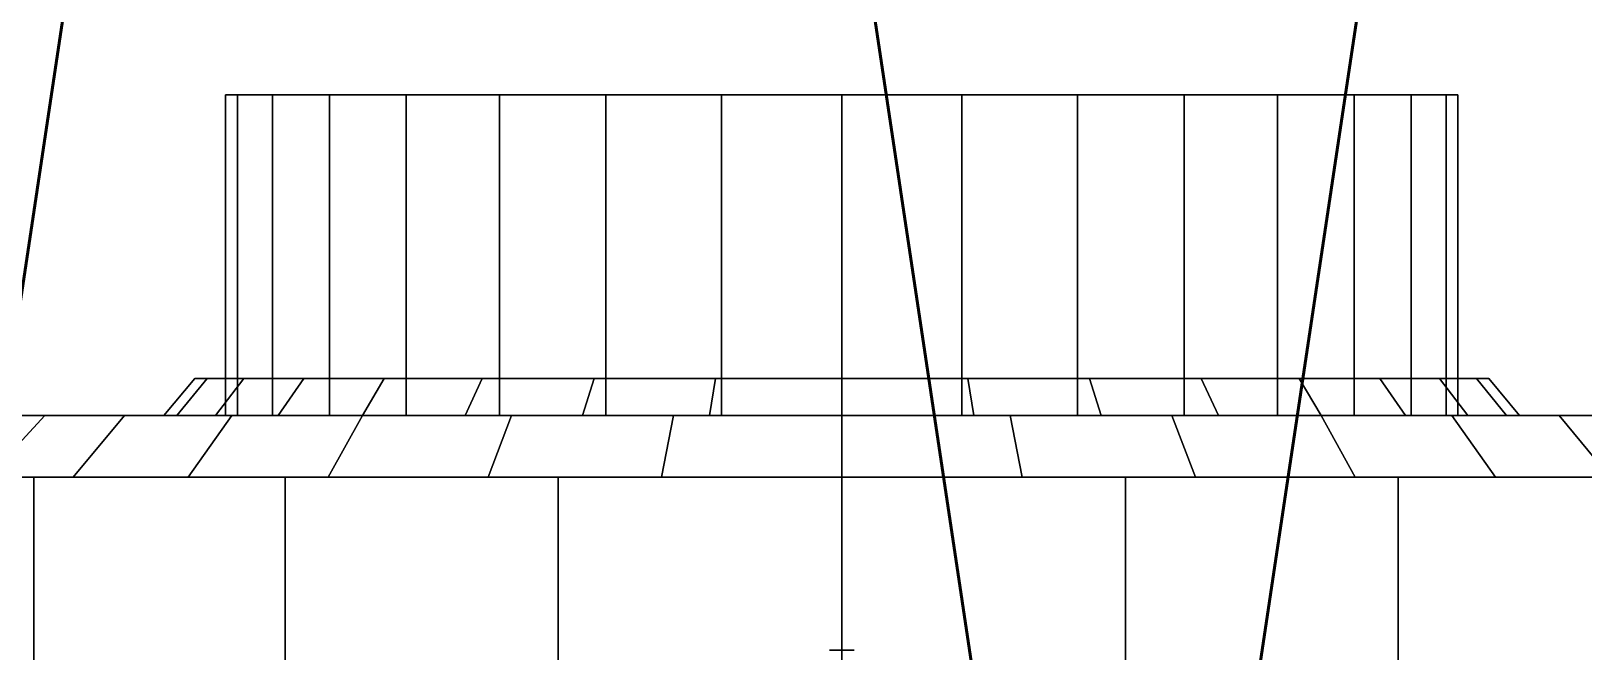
# Model space of a CAD drawing. Header units: millimetres. Extents: x -92759 to 184353, y -15225 to 86714.
# Drawn here: x -62627.3 to -62501.4, y 78097.3 to 78147.5 of the extents above; entities that cross this region are included whole.
import ezdxf

# ---------------------------------------------------------------- set-up
doc = ezdxf.new("R2010")
doc.units = ezdxf.units.MM
for name, color, linetype in [('E-legend', 1, 'Continuous'), ('E-LIGHT----E', 1, 'Continuous'), ('M-ACMV_FCU', 5, 'Continuous')]:
    doc.layers.add(name, color=color, linetype=linetype)
doc.layers.add('M-ACMV_FAF', color=86, linetype='Continuous', lineweight=9)
doc.styles.add('Simplex', font='simplex_.ttf', dxfattribs={"width": 0.7, "height": 450})

# ---------------------------------------------------------------- blocks, each defined once
blk = doc.blocks.new('L3WP')
at = {"layer": 'E-legend', "lineweight": 18, "style": 'Simplex', "width": 0.7}
blk.add_text('WP', height=350, dxfattribs=at).set_placement((271.5, 126.94))
blk = doc.blocks.new('EL_B8_L1_R4')
at = {"layer": 'E-LIGHT----E'}
blk.add_blockref('L3WP', (-9263.32, 4791.66), dxfattribs=at)
blk = doc.blocks.new('A$C6a557381')
at = {"layer": 'M-ACMV_FAF', "linetype": 'ByBlock', "lineweight": 5, "invisible_edges": 14}
for points in [[(-44, 216.033009, -9.033009), (-44, 225.360221, 2.332233), (-44, 261.113414, -21.557287), (-44, 246.4386, -39.4386)], [(-44, 225.360221, 85.667767), (-44, 216.033009, 97.033009), (-44, 246.4386, 127.4386), (-44, 261.113414, 109.557287)], [(-44, 204.667767, -18.360221), (-44, 216.033009, -9.033009), (-44, 246.4386, -39.4386), (-44, 228.557287, -54.113414)], [(-44, 216.033009, 97.033009), (-44, 204.667767, 106.360221), (-44, 228.557287, 142.113414), (-44, 246.4386, 127.4386)], [(-49, 212.039264, 34.245484), (-49, 213, 44), (-49, 233, 44), (-49, 231.65497, 30.343677)], [(-49, 213, 44), (-49, 212.039264, 53.754516), (-49, 231.65497, 57.656323), (-49, 233, 44)], [(-49, 209.193977, 24.865828), (-49, 212.039264, 34.245484), (-49, 231.65497, 30.343677), (-49, 227.671567, 17.21216)], [(-49, 212.039264, 53.754516), (-49, 209.193977, 63.134172), (-49, 227.671567, 70.78784), (-49, 231.65497, 57.656323)], [(-44, 191.701257, -25.290965), (-44, 204.667767, -18.360221), (-44, 228.557287, -54.113414), (-44, 208.156645, -65.017785)], [(-44, 204.667767, 106.360221), (-44, 191.701257, 113.290965), (-44, 208.156645, 153.017785), (-44, 228.557287, 142.113414)], [(-49, 204.573481, 16.221488), (-49, 209.193977, 24.865828), (-49, 227.671567, 17.21216), (-49, 221.202873, 5.110084)], [(-49, 209.193977, 63.134172), (-49, 204.573481, 71.778512), (-49, 221.202873, 82.889916), (-49, 227.671567, 70.78784)], [(-49, 198.355339, 8.644661), (-49, 204.573481, 16.221488), (-49, 221.202873, 5.110084), (-49, 212.497475, -5.497475)], [(-49, 204.573481, 71.778512), (-49, 198.355339, 79.355339), (-49, 212.497475, 93.497475), (-49, 221.202873, 82.889916)], [(-52, 212.039264, 34.245484), (-52, 213, 44), (-52, 215.5, 44), (-52, 214.491227, 33.757758)], [(-52, 213, 44), (-52, 212.039264, 53.754516), (-52, 214.491227, 54.242242), (-52, 215.5, 44)], [(-52, 209.193977, 24.865828), (-52, 212.039264, 34.245484), (-52, 214.491227, 33.757758), (-52, 211.503675, 23.90912)], [(-52, 212.039264, 53.754516), (-52, 209.193977, 63.134172), (-52, 211.503675, 64.09088), (-52, 214.491227, 54.242242)], [(-75, 202.231411, 36.196387), (-75, 203, 44), (-75, 213, 44), (-75, 212.039264, 34.245484)], [(-75, 203, 44), (-75, 202.231411, 51.803613), (-75, 212.039264, 53.754516), (-75, 213, 44)], [(-75, 199.955181, 28.692663), (-75, 202.231411, 36.196387), (-75, 212.039264, 34.245484), (-75, 209.193977, 24.865828)], [(-75, 202.231411, 51.803613), (-75, 199.955181, 59.307337), (-75, 209.193977, 63.134172), (-75, 212.039264, 53.754516)], [(-49, 190.778512, 2.426519), (-49, 198.355339, 8.644661), (-49, 212.497475, -5.497475), (-49, 201.889916, -14.202873)], [(-49, 198.355339, 79.355339), (-49, 190.778512, 85.573481), (-49, 201.889916, 102.202873), (-49, 212.497475, 93.497475)], [(-52, 204.573481, 16.221488), (-52, 209.193977, 24.865828), (-52, 211.503675, 23.90912), (-52, 206.652155, 14.832563)], [(-52, 209.193977, 63.134172), (-52, 204.573481, 71.778512), (-52, 206.652155, 73.167437), (-52, 211.503675, 64.09088)], [(-75, 196.258784, 21.777191), (-75, 199.955181, 28.692663), (-75, 209.193977, 24.865828), (-75, 204.573481, 16.221488)], [(-75, 199.955181, 59.307337), (-75, 196.258784, 66.222809), (-75, 204.573481, 71.778512), (-75, 209.193977, 63.134172)], [(-44, 177.631774, -29.558896), (-44, 191.701257, -25.290965), (-44, 208.156645, -65.017785), (-44, 186.020658, -71.732663)], [(-44, 191.701257, 113.290965), (-44, 177.631774, 117.558896), (-44, 186.020658, 159.732663), (-44, 208.156645, 153.017785)], [(-52, 198.355339, 8.644661), (-52, 204.573481, 16.221488), (-52, 206.652155, 14.832563), (-52, 200.123106, 6.876894)], [(-52, 204.573481, 71.778512), (-52, 198.355339, 79.355339), (-52, 200.123106, 81.123106), (-52, 206.652155, 73.167437)], [(-75, 191.284271, 15.715729), (-75, 196.258784, 21.777191), (-75, 204.573481, 16.221488), (-75, 198.355339, 8.644661)], [(-75, 196.258784, 66.222809), (-75, 191.284271, 72.284271), (-75, 198.355339, 79.355339), (-75, 204.573481, 71.778512)], [(-49, 182.134172, -2.193977), (-49, 190.778512, 2.426519), (-49, 201.889916, -14.202873), (-49, 189.78784, -20.671567)], [(-49, 190.778512, 85.573481), (-49, 182.134172, 90.193977), (-49, 189.78784, 108.671567), (-49, 201.889916, 102.202873)], [(-52, 190.778512, 2.426519), (-52, 198.355339, 8.644661), (-52, 200.123106, 6.876894), (-52, 192.167437, 0.347845)], [(-52, 198.355339, 79.355339), (-52, 190.778512, 85.573481), (-52, 192.167437, 87.652155), (-52, 200.123106, 81.123106)], [(-75, 185.222809, 10.741216), (-75, 191.284271, 15.715729), (-75, 198.355339, 8.644661), (-75, 190.778512, 2.426519)], [(-75, 191.284271, 72.284271), (-75, 185.222809, 77.258784), (-75, 190.778512, 85.573481), (-75, 198.355339, 79.355339)], [(-52, 182.134172, -2.193977), (-52, 190.778512, 2.426519), (-52, 192.167437, 0.347845), (-52, 183.09088, -4.503675)], [(-52, 190.778512, 85.573481), (-52, 182.134172, 90.193977), (-52, 183.09088, 92.503675), (-52, 192.167437, 87.652155)], [(-75, 178.307337, 7.044819), (-75, 185.222809, 10.741216), (-75, 190.778512, 2.426519), (-75, 182.134172, -2.193977)], [(-75, 185.222809, 77.258784), (-75, 178.307337, 80.955181), (-75, 182.134172, 90.193977), (-75, 190.778512, 85.573481)], [(-49, 172.754516, -5.039264), (-49, 182.134172, -2.193977), (-49, 189.78784, -20.671567), (-49, 176.656323, -24.65497)], [(-49, 182.134172, 90.193977), (-49, 172.754516, 93.039264), (-49, 176.656323, 112.65497), (-49, 189.78784, 108.671567)], [(-44, 163, -31), (-44, 177.631774, -29.558896), (-44, 186.020658, -71.732663), (-44, 163, -74)], [(-44, 177.631774, 117.558896), (-44, 163, 119), (-44, 163, 162), (-44, 186.020658, 159.732663)], [(-52, 172.754516, -5.039264), (-52, 182.134172, -2.193977), (-52, 183.09088, -4.503675), (-52, 173.242242, -7.491227)], [(-52, 182.134172, 90.193977), (-52, 172.754516, 93.039264), (-52, 173.242242, 95.491227), (-52, 183.09088, 92.503675)], [(-75, 170.803613, 4.768589), (-75, 178.307337, 7.044819), (-75, 182.134172, -2.193977), (-75, 172.754516, -5.039264)], [(-75, 178.307337, 80.955181), (-75, 170.803613, 83.231411), (-75, 172.754516, 93.039264), (-75, 182.134172, 90.193977)], [(-49, 163, -6), (-49, 172.754516, -5.039264), (-49, 176.656323, -24.65497), (-49, 163, -26)], [(-49, 172.754516, 93.039264), (-49, 163, 94), (-49, 163, 114), (-49, 176.656323, 112.65497)], [(-75, 163, 4), (-75, 170.803613, 4.768589), (-75, 172.754516, -5.039264), (-75, 163, -6)], [(-75, 170.803613, 83.231411), (-75, 163, 84), (-75, 163, 94), (-75, 172.754516, 93.039264)], [(-52, 163, -6), (-52, 172.754516, -5.039264), (-52, 173.242242, -7.491227), (-52, 163, -8.5)], [(-52, 172.754516, 93.039264), (-52, 163, 94), (-52, 163, 96.5), (-52, 173.242242, 95.491227)], [(-29.949999, 163.980785, 43.80491), (-29.949999, 164, 44), (-29.949999, 163, 44)], [(-29.949999, 164, 44), (-29.949999, 163.980785, 44.19509), (-29.949999, 163, 44)], [(-29.949999, 163.92388, 43.617317), (-29.949999, 163.980785, 43.80491), (-29.949999, 163, 44)], [(-29.949999, 163.980785, 44.19509), (-29.949999, 163.92388, 44.382683), (-29.949999, 163, 44)], [(-29.949999, 163.83147, 43.44443), (-29.949999, 163.92388, 43.617317), (-29.949999, 163, 44)], [(-29.949999, 163.92388, 44.382683), (-29.949999, 163.83147, 44.55557), (-29.949999, 163, 44)], [(-29.949999, 163.707107, 43.292893), (-29.949999, 163.83147, 43.44443), (-29.949999, 163, 44)], [(-29.949999, 163.83147, 44.55557), (-29.949999, 163.707107, 44.707107), (-29.949999, 163, 44)], [(-29.949999, 163.55557, 43.16853), (-29.949999, 163.707107, 43.292893), (-29.949999, 163, 44)], [(-29.949999, 163.707107, 44.707107), (-29.949999, 163.55557, 44.83147), (-29.949999, 163, 44)], [(-75, 163, 84), (-75, 155.196387, 83.231411), (-75, 153.245484, 93.039264), (-75, 163, 94)], [(-75, 155.196387, 4.768589), (-75, 163, 4), (-75, 163, -6), (-75, 153.245484, -5.039264)], [(-52, 163, 94), (-52, 153.245484, 93.039264), (-52, 152.757758, 95.491227), (-52, 163, 96.5)], [(-52, 153.245484, -5.039264), (-52, 163, -6), (-52, 163, -8.5), (-52, 152.757758, -7.491227)], [(-49, 163, 94), (-49, 153.245484, 93.039264), (-49, 149.343677, 112.65497), (-49, 163, 114)], [(-49, 153.245484, -5.039264), (-49, 163, -6), (-49, 163, -26), (-49, 149.343677, -24.65497)], [(-44, 163, 119), (-44, 148.368226, 117.558896), (-44, 139.979342, 159.732663), (-44, 163, 162)], [(-44, 148.368226, -29.558896), (-44, 163, -31), (-44, 163, -74), (-44, 139.979342, -71.732663)], [(-29.949999, 163.382683, 43.07612), (-29.949999, 163.55557, 43.16853), (-29.949999, 163, 44)], [(-29.949999, 163.55557, 44.83147), (-29.949999, 163.382683, 44.92388), (-29.949999, 163, 44)], [(-29.949999, 163.19509, 43.019215), (-29.949999, 163.382683, 43.07612), (-29.949999, 163, 44)], [(-29.949999, 163.382683, 44.92388), (-29.949999, 163.19509, 44.980785), (-29.949999, 163, 44)], [(-29.949999, 163, 43), (-29.949999, 163.19509, 43.019215), (-29.949999, 163, 44)], [(-29.949999, 163.19509, 44.980785), (-29.949999, 163, 45), (-29.949999, 163, 44)], [(-29.949999, 163, 45), (-29.949999, 162.80491, 44.980785), (-29.949999, 163, 44)], [(-29.949999, 162.80491, 44.980785), (-29.949999, 162.617317, 44.92388), (-29.949999, 163, 44)], [(-29.949999, 162.617317, 44.92388), (-29.949999, 162.44443, 44.83147), (-29.949999, 163, 44)], [(-29.949999, 162.44443, 44.83147), (-29.949999, 162.292893, 44.707107), (-29.949999, 163, 44)], [(-29.949999, 162.292893, 44.707107), (-29.949999, 162.16853, 44.55557), (-29.949999, 163, 44)], [(-29.949999, 162.16853, 44.55557), (-29.949999, 162.07612, 44.382683), (-29.949999, 163, 44)], [(-29.949999, 162.07612, 44.382683), (-29.949999, 162.019215, 44.19509), (-29.949999, 163, 44)], [(-29.949999, 162.019215, 44.19509), (-29.949999, 162, 44), (-29.949999, 163, 44)], [(-29.949999, 162, 44), (-29.949999, 162.019215, 43.80491), (-29.949999, 163, 44)], [(-29.949999, 162.019215, 43.80491), (-29.949999, 162.07612, 43.617317), (-29.949999, 163, 44)], [(-29.949999, 162.07612, 43.617317), (-29.949999, 162.16853, 43.44443), (-29.949999, 163, 44)], [(-29.949999, 162.16853, 43.44443), (-29.949999, 162.292893, 43.292893), (-29.949999, 163, 44)], [(-29.949999, 162.292893, 43.292893), (-29.949999, 162.44443, 43.16853), (-29.949999, 163, 44)], [(-29.949999, 162.44443, 43.16853), (-29.949999, 162.617317, 43.07612), (-29.949999, 163, 44)], [(-29.949999, 162.617317, 43.07612), (-29.949999, 162.80491, 43.019215), (-29.949999, 163, 44)], [(-29.949999, 162.80491, 43.019215), (-29.949999, 163, 43), (-29.949999, 163, 44)], [(-75, 155.196387, 83.231411), (-75, 147.692663, 80.955181), (-75, 143.865828, 90.193977), (-75, 153.245484, 93.039264)], [(-75, 147.692663, 7.044819), (-75, 155.196387, 4.768589), (-75, 153.245484, -5.039264), (-75, 143.865828, -2.193977)], [(-52, 153.245484, 93.039264), (-52, 143.865828, 90.193977), (-52, 142.90912, 92.503675), (-52, 152.757758, 95.491227)], [(-52, 143.865828, -2.193977), (-52, 153.245484, -5.039264), (-52, 152.757758, -7.491227), (-52, 142.90912, -4.503675)], [(-49, 153.245484, 93.039264), (-49, 143.865828, 90.193977), (-49, 136.21216, 108.671567), (-49, 149.343677, 112.65497)], [(-49, 143.865828, -2.193977), (-49, 153.245484, -5.039264), (-49, 149.343677, -24.65497), (-49, 136.21216, -20.671567)], [(-75, 147.692663, 80.955181), (-75, 140.777191, 77.258784), (-75, 135.221488, 85.573481), (-75, 143.865828, 90.193977)], [(-75, 140.777191, 10.741216), (-75, 147.692663, 7.044819), (-75, 143.865828, -2.193977), (-75, 135.221488, 2.426519)], [(-44, 148.368226, 117.558896), (-44, 134.298743, 113.290965), (-44, 117.843355, 153.017785), (-44, 139.979342, 159.732663)], [(-44, 134.298743, -25.290965), (-44, 148.368226, -29.558896), (-44, 139.979342, -71.732663), (-44, 117.843355, -65.017785)], [(-52, 143.865828, 90.193977), (-52, 135.221488, 85.573481), (-52, 133.832563, 87.652155), (-52, 142.90912, 92.503675)], [(-52, 135.221488, 2.426519), (-52, 143.865828, -2.193977), (-52, 142.90912, -4.503675), (-52, 133.832563, 0.347845)], [(-49, 143.865828, 90.193977), (-49, 135.221488, 85.573481), (-49, 124.110084, 102.202873), (-49, 136.21216, 108.671567)], [(-49, 135.221488, 2.426519), (-49, 143.865828, -2.193977), (-49, 136.21216, -20.671567), (-49, 124.110084, -14.202873)], [(-75, 140.777191, 77.258784), (-75, 134.715729, 72.284271), (-75, 127.644661, 79.355339), (-75, 135.221488, 85.573481)], [(-75, 134.715729, 15.715729), (-75, 140.777191, 10.741216), (-75, 135.221488, 2.426519), (-75, 127.644661, 8.644661)], [(-52, 135.221488, 85.573481), (-52, 127.644661, 79.355339), (-52, 125.876894, 81.123106), (-52, 133.832563, 87.652155)], [(-52, 127.644661, 8.644661), (-52, 135.221488, 2.426519), (-52, 133.832563, 0.347845), (-52, 125.876894, 6.876894)], [(-49, 135.221488, 85.573481), (-49, 127.644661, 79.355339), (-49, 113.502525, 93.497475), (-49, 124.110084, 102.202873)], [(-49, 127.644661, 8.644661), (-49, 135.221488, 2.426519), (-49, 124.110084, -14.202873), (-49, 113.502525, -5.497475)], [(-75, 134.715729, 72.284271), (-75, 129.741216, 66.222809), (-75, 121.426519, 71.778512), (-75, 127.644661, 79.355339)], [(-75, 129.741216, 21.777191), (-75, 134.715729, 15.715729), (-75, 127.644661, 8.644661), (-75, 121.426519, 16.221488)], [(-44, 134.298743, 113.290965), (-44, 121.332233, 106.360221), (-44, 97.442713, 142.113414), (-44, 117.843355, 153.017785)], [(-44, 121.332233, -18.360221), (-44, 134.298743, -25.290965), (-44, 117.843355, -65.017785), (-44, 97.442713, -54.113414)], [(-75, 129.741216, 66.222809), (-75, 126.044819, 59.307337), (-75, 116.806023, 63.134172), (-75, 121.426519, 71.778512)], [(-75, 126.044819, 28.692663), (-75, 129.741216, 21.777191), (-75, 121.426519, 16.221488), (-75, 116.806023, 24.865828)], [(-52, 127.644661, 79.355339), (-52, 121.426519, 71.778512), (-52, 119.347845, 73.167437), (-52, 125.876894, 81.123106)], [(-52, 121.426519, 16.221488), (-52, 127.644661, 8.644661), (-52, 125.876894, 6.876894), (-52, 119.347845, 14.832563)], [(-49, 127.644661, 79.355339), (-49, 121.426519, 71.778512), (-49, 104.797127, 82.889916), (-49, 113.502525, 93.497475)], [(-49, 121.426519, 16.221488), (-49, 127.644661, 8.644661), (-49, 113.502525, -5.497475), (-49, 104.797127, 5.110084)], [(-75, 126.044819, 59.307337), (-75, 123.768589, 51.803613), (-75, 113.960736, 53.754516), (-75, 116.806023, 63.134172)], [(-75, 123.768589, 36.196387), (-75, 126.044819, 28.692663), (-75, 116.806023, 24.865828), (-75, 113.960736, 34.245484)], [(-75, 123.768589, 51.803613), (-75, 123, 44), (-75, 113, 44), (-75, 113.960736, 53.754516)], [(-75, 123, 44), (-75, 123.768589, 36.196387), (-75, 113.960736, 34.245484), (-75, 113, 44)], [(-52, 121.426519, 71.778512), (-52, 116.806023, 63.134172), (-52, 114.496325, 64.09088), (-52, 119.347845, 73.167437)], [(-52, 116.806023, 24.865828), (-52, 121.426519, 16.221488), (-52, 119.347845, 14.832563), (-52, 114.496325, 23.90912)], [(-49, 121.426519, 71.778512), (-49, 116.806023, 63.134172), (-49, 98.328433, 70.78784), (-49, 104.797127, 82.889916)], [(-49, 116.806023, 24.865828), (-49, 121.426519, 16.221488), (-49, 104.797127, 5.110084), (-49, 98.328433, 17.21216)], [(-44, 121.332233, 106.360221), (-44, 109.966991, 97.033009), (-44, 79.5614, 127.4386), (-44, 97.442713, 142.113414)], [(-44, 109.966991, -9.033009), (-44, 121.332233, -18.360221), (-44, 97.442713, -54.113414), (-44, 79.5614, -39.4386)], [(-52, 116.806023, 63.134172), (-52, 113.960736, 53.754516), (-52, 111.508773, 54.242242), (-52, 114.496325, 64.09088)], [(-52, 113.960736, 34.245484), (-52, 116.806023, 24.865828), (-52, 114.496325, 23.90912), (-52, 111.508773, 33.757758)], [(-49, 116.806023, 63.134172), (-49, 113.960736, 53.754516), (-49, 94.34503, 57.656323), (-49, 98.328433, 70.78784)], [(-49, 113.960736, 34.245484), (-49, 116.806023, 24.865828), (-49, 98.328433, 17.21216), (-49, 94.34503, 30.343677)], [(-52, 113.960736, 53.754516), (-52, 113, 44), (-52, 110.5, 44), (-52, 111.508773, 54.242242)], [(-52, 113, 44), (-52, 113.960736, 34.245484), (-52, 111.508773, 33.757758), (-52, 110.5, 44)], [(-49, 113.960736, 53.754516), (-49, 113, 44), (-49, 93, 44), (-49, 94.34503, 57.656323)], [(-49, 113, 44), (-49, 113.960736, 34.245484), (-49, 94.34503, 30.343677), (-49, 93, 44)], [(-44, 109.966991, 97.033009), (-44, 100.639779, 85.667767), (-44, 64.886586, 109.557287), (-44, 79.5614, 127.4386)], [(-44, 100.639779, 2.332233), (-44, 109.966991, -9.033009), (-44, 79.5614, -39.4386), (-44, 64.886586, -21.557287)], [(-44, 100.639779, 85.667767), (-44, 93.709035, 72.701257), (-44, 53.982215, 89.156645), (-44, 64.886586, 109.557287)], [(-44, 93.709035, 15.298743), (-44, 100.639779, 2.332233), (-44, 64.886586, -21.557287), (-44, 53.982215, -1.156645)]]:
    blk.add_3dface(points, dxfattribs=at)
at = {"layer": 'M-ACMV_FAF', "linetype": 'ByBlock', "lineweight": 5}
mesh = blk.add_polymesh((2, 32), dxfattribs=dict(at, n_close=True))
for k, corner in enumerate([(-44, 163, 162), (-44, 139.979342, 159.732663), (-44, 117.843355, 153.017785), (-44, 97.442713, 142.113414), (-44, 79.5614, 127.4386), (-44, 64.886586, 109.557287), (-44, 53.982215, 89.156645), (-44, 47.267337, 67.020658), (-44, 45, 44), (-44, 47.267337, 20.979342), (-44, 53.982215, -1.156645), (-44, 64.886586, -21.557287), (-44, 79.5614, -39.4386), (-44, 97.442713, -54.113414), (-44, 117.843355, -65.017785), (-44, 139.979342, -71.732663), (-44, 163, -74), (-44, 186.020658, -71.732663), (-44, 208.156645, -65.017785), (-44, 228.557287, -54.113414), (-44, 246.4386, -39.4386), (-44, 261.113414, -21.557287), (-44, 272.017785, -1.156645), (-44, 278.732663, 20.979342), (-44, 281, 44), (-44, 278.732663, 67.020658), (-44, 272.017785, 89.156645), (-44, 261.113414, 109.557287), (-44, 246.4386, 127.4386), (-44, 228.557287, 142.113414), (-44, 208.156645, 153.017785), (-44, 186.020658, 159.732663), (31.5, 163, 162), (31.5, 139.979342, 159.732663), (31.5, 117.843355, 153.017785), (31.5, 97.442713, 142.113414), (31.5, 79.5614, 127.4386), (31.5, 64.886586, 109.557287), (31.5, 53.982215, 89.156645), (31.5, 47.267337, 67.020658), (31.5, 45, 44), (31.5, 47.267337, 20.979342), (31.5, 53.982215, -1.156645), (31.5, 64.886586, -21.557287), (31.5, 79.5614, -39.4386), (31.5, 97.442713, -54.113414), (31.5, 117.843355, -65.017785), (31.5, 139.979342, -71.732663), (31.5, 163, -74), (31.5, 186.020658, -71.732663), (31.5, 208.156645, -65.017785), (31.5, 228.557287, -54.113414), (31.5, 246.4386, -39.4386), (31.5, 261.113414, -21.557287), (31.5, 272.017785, -1.156645), (31.5, 278.732663, 20.979342), (31.5, 281, 44), (31.5, 278.732663, 67.020658), (31.5, 272.017785, 89.156645), (31.5, 261.113414, 109.557287), (31.5, 246.4386, 127.4386), (31.5, 228.557287, 142.113414), (31.5, 208.156645, 153.017785), (31.5, 186.020658, 159.732663)]):
    mesh.set_mesh_vertex(divmod(k, 32), corner)
mesh = blk.add_polymesh((2, 32), dxfattribs=dict(at, n_close=True))
for k, corner in enumerate([(-49, 163, 114), (-49, 149.343677, 112.65497), (-49, 136.21216, 108.671567), (-49, 124.110084, 102.202873), (-49, 113.502525, 93.497475), (-49, 104.797127, 82.889916), (-49, 98.328433, 70.78784), (-49, 94.34503, 57.656323), (-49, 93, 44), (-49, 94.34503, 30.343677), (-49, 98.328433, 17.21216), (-49, 104.797127, 5.110084), (-49, 113.502525, -5.497475), (-49, 124.110084, -14.202873), (-49, 136.21216, -20.671567), (-49, 149.343677, -24.65497), (-49, 163, -26), (-49, 176.656323, -24.65497), (-49, 189.78784, -20.671567), (-49, 201.889916, -14.202873), (-49, 212.497475, -5.497475), (-49, 221.202873, 5.110084), (-49, 227.671567, 17.21216), (-49, 231.65497, 30.343677), (-49, 233, 44), (-49, 231.65497, 57.656323), (-49, 227.671567, 70.78784), (-49, 221.202873, 82.889916), (-49, 212.497475, 93.497475), (-49, 201.889916, 102.202873), (-49, 189.78784, 108.671567), (-49, 176.656323, 112.65497), (-44, 163, 119), (-44, 148.368226, 117.558896), (-44, 134.298743, 113.290965), (-44, 121.332233, 106.360221), (-44, 109.966991, 97.033009), (-44, 100.639779, 85.667767), (-44, 93.709035, 72.701257), (-44, 89.441104, 58.631774), (-44, 88, 44), (-44, 89.441104, 29.368226), (-44, 93.709035, 15.298743), (-44, 100.639779, 2.332233), (-44, 109.966991, -9.033009), (-44, 121.332233, -18.360221), (-44, 134.298743, -25.290965), (-44, 148.368226, -29.558896), (-44, 163, -31), (-44, 177.631774, -29.558896), (-44, 191.701257, -25.290965), (-44, 204.667767, -18.360221), (-44, 216.033009, -9.033009), (-44, 225.360221, 2.332233), (-44, 232.290965, 15.298743), (-44, 236.558896, 29.368226), (-44, 238, 44), (-44, 236.558896, 58.631774), (-44, 232.290965, 72.701257), (-44, 225.360221, 85.667767), (-44, 216.033009, 97.033009), (-44, 204.667767, 106.360221), (-44, 191.701257, 113.290965), (-44, 177.631774, 117.558896)]):
    mesh.set_mesh_vertex(divmod(k, 32), corner)
mesh = blk.add_polymesh((2, 32), dxfattribs=dict(at, n_close=True))
for k, corner in enumerate([(-52, 163, 96.5), (-52, 152.757758, 95.491227), (-52, 142.90912, 92.503675), (-52, 133.832563, 87.652155), (-52, 125.876894, 81.123106), (-52, 119.347845, 73.167437), (-52, 114.496325, 64.09088), (-52, 111.508773, 54.242242), (-52, 110.5, 44), (-52, 111.508773, 33.757758), (-52, 114.496325, 23.90912), (-52, 119.347845, 14.832563), (-52, 125.876894, 6.876894), (-52, 133.832563, 0.347845), (-52, 142.90912, -4.503675), (-52, 152.757758, -7.491227), (-52, 163, -8.5), (-52, 173.242242, -7.491227), (-52, 183.09088, -4.503675), (-52, 192.167437, 0.347845), (-52, 200.123106, 6.876894), (-52, 206.652155, 14.832563), (-52, 211.503675, 23.90912), (-52, 214.491227, 33.757758), (-52, 215.5, 44), (-52, 214.491227, 54.242242), (-52, 211.503675, 64.09088), (-52, 206.652155, 73.167437), (-52, 200.123106, 81.123106), (-52, 192.167437, 87.652155), (-52, 183.09088, 92.503675), (-52, 173.242242, 95.491227), (-49, 163, 99), (-49, 152.270032, 97.94319), (-49, 141.952411, 94.813374), (-49, 132.443637, 89.730829), (-49, 124.109127, 82.890873), (-49, 117.269171, 74.556363), (-49, 112.186626, 65.047589), (-49, 109.05681, 54.729968), (-49, 108, 44), (-49, 109.05681, 33.270032), (-49, 112.186626, 22.952411), (-49, 117.269171, 13.443637), (-49, 124.109127, 5.109127), (-49, 132.443637, -1.730829), (-49, 141.952411, -6.813374), (-49, 152.270032, -9.94319), (-49, 163, -11), (-49, 173.729968, -9.94319), (-49, 184.047589, -6.813374), (-49, 193.556363, -1.730829), (-49, 201.890873, 5.109127), (-49, 208.730829, 13.443637), (-49, 213.813374, 22.952411), (-49, 216.94319, 33.270032), (-49, 218, 44), (-49, 216.94319, 54.729968), (-49, 213.813374, 65.047589), (-49, 208.730829, 74.556363), (-49, 201.890873, 82.890873), (-49, 193.556363, 89.730829), (-49, 184.047589, 94.813374), (-49, 173.729968, 97.94319)]):
    mesh.set_mesh_vertex(divmod(k, 32), corner)
mesh = blk.add_polymesh((2, 32), dxfattribs=dict(at, n_close=True))
for k, corner in enumerate([(-75, 163, 94), (-75, 153.245484, 93.039264), (-75, 143.865828, 90.193977), (-75, 135.221488, 85.573481), (-75, 127.644661, 79.355339), (-75, 121.426519, 71.778512), (-75, 116.806023, 63.134172), (-75, 113.960736, 53.754516), (-75, 113, 44), (-75, 113.960736, 34.245484), (-75, 116.806023, 24.865828), (-75, 121.426519, 16.221488), (-75, 127.644661, 8.644661), (-75, 135.221488, 2.426519), (-75, 143.865828, -2.193977), (-75, 153.245484, -5.039264), (-75, 163, -6), (-75, 172.754516, -5.039264), (-75, 182.134172, -2.193977), (-75, 190.778512, 2.426519), (-75, 198.355339, 8.644661), (-75, 204.573481, 16.221488), (-75, 209.193977, 24.865828), (-75, 212.039264, 34.245484), (-75, 213, 44), (-75, 212.039264, 53.754516), (-75, 209.193977, 63.134172), (-75, 204.573481, 71.778512), (-75, 198.355339, 79.355339), (-75, 190.778512, 85.573481), (-75, 182.134172, 90.193977), (-75, 172.754516, 93.039264), (-49, 163, 94), (-49, 153.245484, 93.039264), (-49, 143.865828, 90.193977), (-49, 135.221488, 85.573481), (-49, 127.644661, 79.355339), (-49, 121.426519, 71.778512), (-49, 116.806023, 63.134172), (-49, 113.960736, 53.754516), (-49, 113, 44), (-49, 113.960736, 34.245484), (-49, 116.806023, 24.865828), (-49, 121.426519, 16.221488), (-49, 127.644661, 8.644661), (-49, 135.221488, 2.426519), (-49, 143.865828, -2.193977), (-49, 153.245484, -5.039264), (-49, 163, -6), (-49, 172.754516, -5.039264), (-49, 182.134172, -2.193977), (-49, 190.778512, 2.426519), (-49, 198.355339, 8.644661), (-49, 204.573481, 16.221488), (-49, 209.193977, 24.865828), (-49, 212.039264, 34.245484), (-49, 213, 44), (-49, 212.039264, 53.754516), (-49, 209.193977, 63.134172), (-49, 204.573481, 71.778512), (-49, 198.355339, 79.355339), (-49, 190.778512, 85.573481), (-49, 182.134172, 90.193977), (-49, 172.754516, 93.039264)]):
    mesh.set_mesh_vertex(divmod(k, 32), corner)
blk = doc.blocks.new('ACMV_B8L1_R9')
at = {"layer": 'M-ACMV_FAF', "rotation": 270}
blk.add_blockref('A$C6a557381', (227078.52, -31887.24, 5.9), dxfattribs=at)

msp = doc.modelspace()

# ---------------------------------------------------------------- block references
at = {"color": 0}
msp.add_blockref('EL_B8_L1_R4', (-53725.95, 73099.58), dxfattribs=at)

# ---------------------------------------------------------------- next in the draw order: block references
at = {"layer": 'M-ACMV_FCU', "color": 5}
msp.add_blockref('ACMV_B8L1_R9', (-289803.02, 109954.6), dxfattribs=at)

doc.saveas('drawing.dxf')
